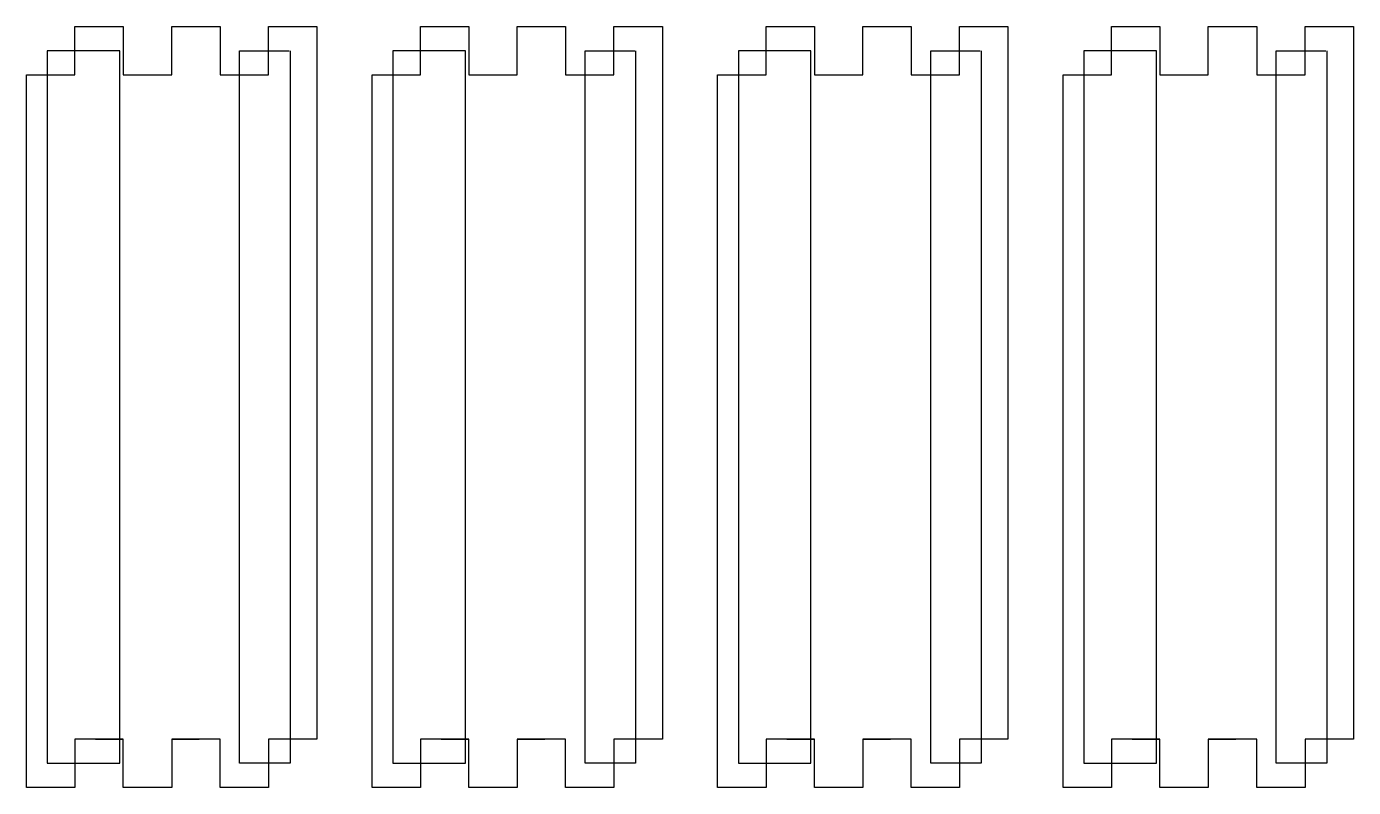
# Model space of a CAD drawing. Extents: x 0 to 192, y -7 to 103.
import ezdxf

# ---------------------------------------------------------------- set-up
doc = ezdxf.new("R2010")
doc.units = 0
doc.header["$MEASUREMENT"] = 0
doc.layers.get('0').update_dxf_attribs({"linetype": 'CONTINUOUS'})
doc.layers.add('Frame', color=7, linetype='CONTINUOUS')
doc.layers.get('0').off()

# ---------------------------------------------------------------- blocks, each defined once
blk = doc.blocks.new('*U2')
at = {"layer": 'Frame', "linetype": 'Continuous'}
for points in [[(13, -49), (6, -49), (6, -56), (-1, -56), (-1, -49), (-8, -49), (-8, -56), (-15, -56), (-15, -49), (-15, 47), (-8, 47), (-8, 54), (-1, 54), (-1, 47), (6, 47), (6, 54), (13, 54), (13, 47), (20, 47), (20, 54), (27, 54), (27, 52), (27, -49), (20, -49), (20, -56), (13, -56)], [(-12, -52.5), (-1.5, -52.5), (-1.5, 50.5), (-12, 50.5)]]:
    blk.add_lwpolyline(points, close=True, dxfattribs=at)
for points in [[(23.13, 50.5), (23.13, -52.5), (15.83, -52.5), (15.83, 50.5), (23, 50.5)], [(-5, -49), (-1, -49)], [(6, -49), (10, -49)]]:
    blk.add_lwpolyline(points, dxfattribs=at)
blk = doc.blocks.new('*U3')
at = {"color": 0, "linetype": 'ByBlock', "lineweight": -2, "transparency": 16777216}
for p in [(0, 0), (50, 0), (100, 0), (150, 0)]:
    blk.add_blockref('*U2', p, dxfattribs=at)

msp = doc.modelspace()

# ---------------------------------------------------------------- block references
at = {"linetype": 'Continuous'}
msp.add_blockref('*U3', (15, 49), dxfattribs=at)

doc.saveas('drawing.dxf')
